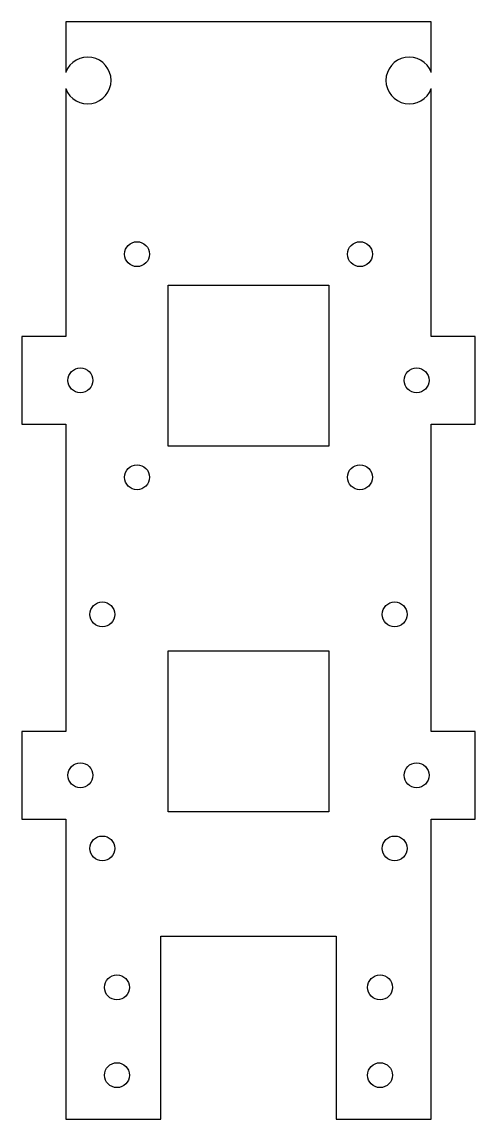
# Model space of a CAD drawing. Header units: millimetres. Extents: x 0 to 62, y 0 to 150.
import ezdxf

# ---------------------------------------------------------------- set-up
doc = ezdxf.new("R2010")
doc.units = ezdxf.units.MM

msp = doc.modelspace()

# ---------------------------------------------------------------- linework, layer by layer
for p, q in [((56, 150), (6, 150)), ((6, 150), (6, 143.11)), ((56, 143.11), (56, 150)), ((6, 140.89), (6, 107)), ((56, 107), (56, 140.89)), ((20, 92), (20, 114)), ((20, 114), (42, 114)), ((42, 114), (42, 92)), ((6, 107), (0, 107)), ((0, 107), (0, 95)), ((62, 107), (56, 107)), ((62, 95), (62, 107)), ((0, 95), (6, 95)), ((6, 95), (6, 53)), ((56, 53), (56, 95)), ((56, 95), (62, 95)), ((42, 92), (20, 92)), ((20, 42), (20, 64)), ((20, 64), (42, 64)), ((42, 64), (42, 42)), ((6, 53), (0, 53)), ((0, 53), (0, 41)), ((62, 53), (56, 53)), ((62, 41), (62, 53)), ((42, 42), (20, 42)), ((0, 41), (6, 41)), ((6, 41), (6, 0)), ((56, 0), (56, 41)), ((56, 41), (62, 41)), ((19, 0), (19, 25)), ((19, 25), (43, 25)), ((43, 25), (43, 0)), ((6, 0), (19, 0)), ((43, 0), (56, 0))]:
    msp.add_line(p, q)
for centre in [(15.75, 118.25), (46.25, 118.25), (8, 101), (54, 101), (15.75, 87.75), (46.25, 87.75), (11, 69), (51, 69), (8, 47), (54, 47), (11, 37), (51, 37), (13, 18), (49, 18), (13, 6), (49, 6)]:
    msp.add_circle(centre, 1.7)
for centre, start, end in [((9, 142), -159.6359, 159.6359), ((53, 142), 20.3641, 339.6359)]:
    msp.add_arc(centre, 3.2, start, end)

doc.saveas('drawing.dxf')
